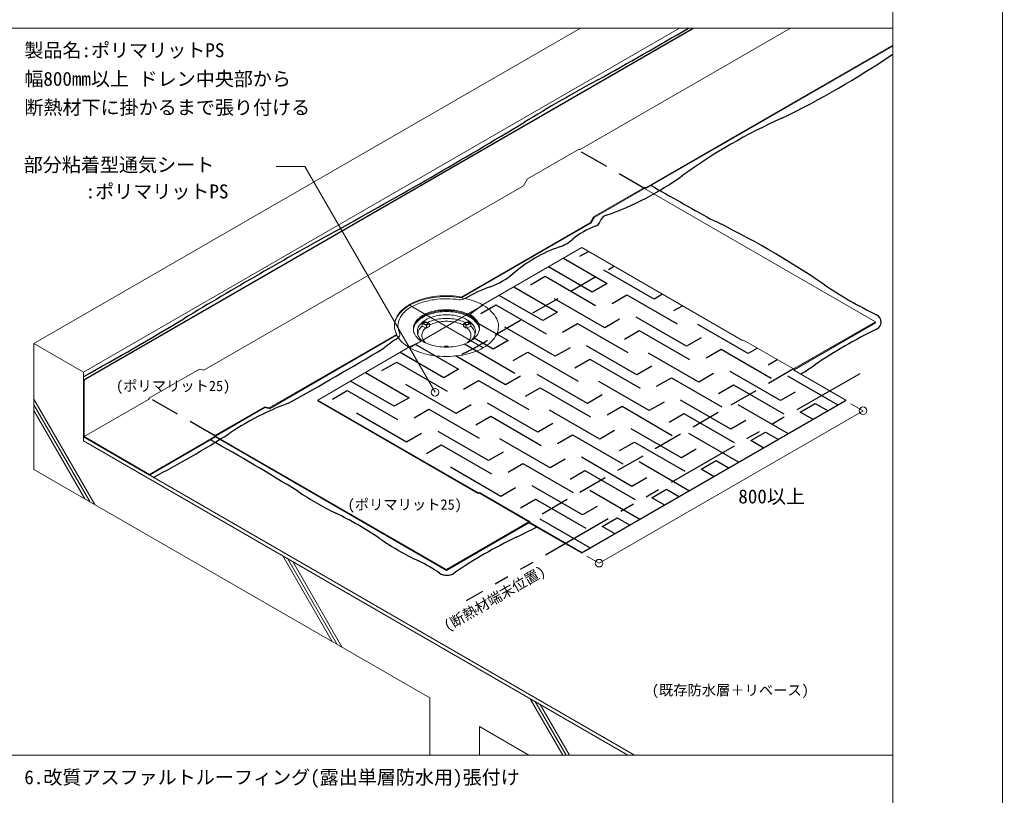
# Model space of a CAD drawing. Units: millimetres, scale not verified. Extents: x -2625 to 2625, y -3712 to 3713.
# Drawn here: x 46 to 2625, y -1260 to 776 of the extents above; entities that cross this region are included whole.
import ezdxf
from ezdxf.enums import TextEntityAlignment as Align

# ---------------------------------------------------------------- set-up
doc = ezdxf.new("R2010")
doc.units = ezdxf.units.MM
doc.header["$LTSCALE"] = 6
for name, pattern in [('USER1', [19.05, 12.7, -6.35]), ('USER2', [63.5, 31.75, -6.35, 6.35, -6.35, 6.35, -6.35]), ('USER3', [38.1, 25.4, -12.7])]:
    doc.linetypes.add(name, pattern=pattern)
for name, color, linetype, lineweight in [('0-0_0', 7, 'Continuous', 18), ('0-1_WAKU', 7, 'Continuous', 18), ('0-2_KUTAI', 3, 'Continuous', 18), ('0-3_MOJI', 7, 'Continuous', 18), ('0-4_bousui', 1, 'Continuous', 18), ('0-5_HATCH', 9, 'Continuous', 18), ('0-7_KANAMONO', 4, 'Continuous', 18), ('0-8_SUNPO', 7, 'Continuous', 18)]:
    doc.layers.add(name, color=color, linetype=linetype, lineweight=lineweight)
for name, color, linetype in [('0-6_bousui2', 7, 'USER1'), ('0-A_bousui3', 7, 'USER3'), ('0-B_bousui4', 7, 'Continuous')]:
    doc.layers.add(name, color=color, linetype=linetype)
doc.styles.add('ＭＳ ゴシック', font='')
doc.styles.get('ＭＳ ゴシック').set_extended_font_data('MS Gothic')

msp = doc.modelspace()

# ---------------------------------------------------------------- linework, layer by layer
at = {"layer": '0-0_0'}
for p, q in [((-2270, 754.275), (2337.5, 754.275)), ((1262.815, -84.792), (1069.748, 26.676)), ((1069.748, -84.792), (1262.815, 26.676))]:
    msp.add_line(p, q, dxfattribs=at)
msp.add_lwpolyline([(-2625, -3712.391), (2625, -3712.391), (2625, 3712.609), (-2625, 3712.609)], close=True, dxfattribs=at)
at = {"layer": '0-1_WAKU'}
msp.add_line((-2270, -1154.058), (2337.5, -1154.058), dxfattribs=at)
msp.add_lwpolyline([(-2270, 3037.609), (2337.5, 3037.609), (2337.5, -3187.391), (-2270, -3187.391)], close=True, dxfattribs=at)
at = {"layer": '0-2_KUTAI'}
for p, q in [((83.75, -74.058), (1518.465, 754.275)), ((213.654, -149.058), (1778.273, 754.275)), ((1252.884, -1079.058), (1252.884, -1154.058)), ((1252.884, -1079.058), (1382.788, -1154.058))]:
    msp.add_line(p, q, dxfattribs=at)
msp.add_lwpolyline([(1642.596, -1154.058), (213.654, -329.058), (213.654, -149.058), (83.75, -74.058), (83.75, -404.058), (1122.98, -1004.058), (1122.98, -1154.058)], dxfattribs=at)
at = {"layer": '0-3_MOJI'}
for p in [(719.339, 391.242), (1136.526, -201.442)]:
    msp.add_line(p, (794.339, 391.242), dxfattribs=at)
msp.add_circle((1136.526, -201.442), 10, dxfattribs=at)
at = {"layer": '0-4_bousui'}
for p, q in [((213.654, -169.058), (1812.914, 754.275)), ((2292.115, -16.558), (1685.897, 333.442)), ((1521.352, 177.942), (1262.815, 28.676)), ((1205.983, 46.364), (1205.983, 48.364)), ((1227.662, 2.503), (1262.815, 28.676)), ((1227.662, 2.503), (1227.662, 0.503)), ((2077.34, -140.558), (2292.115, -16.558)), ((2078.423, -142.433), (2292.115, -19.058)), ((2292.115, -19.058), (2292.115, -16.558)), ((1035.684, -51.959), (1035.684, -49.959)), ((1069.748, -82.792), (1101.617, -66.392)), ((1069.748, -82.792), (828.532, -222.058)), ((828.532, -222.058), (828.532, -224.058)), ((1521.352, -622.058), (2214.172, -222.058)), ((1521.352, -624.058), (2214.172, -224.058)), ((2214.172, -224.058), (2214.172, -222.058)), ((213.654, -319.058), (1659.916, -1154.058)), ((1166.282, -666.558), (560.064, -316.558)), ((1166.282, -669.058), (560.064, -319.058)), ((386.859, -419.058), (386.859, -417.058)), ((1166.282, -669.058), (1382.788, -544.058)), ((1521.352, -624.058), (1521.352, -622.058))]:
    msp.add_line(p, q, dxfattribs=at)
for points in [[(213.654, -169.058), (215.386, -170.058), (1816.378, 754.275)], [(215.386, -318.058), (384.694, -220.308), (386.859, -216.558), (518.25, -140.699), (530.08, -143.869), (1368.963, 340.46), (1379.355, 358.46), (1512.692, 435.442), (1517.022, 435.442), (2069.258, 754.275)], [(1205.983, 48.364), (1543.9, 243.46), (1552.56, 258.46), (1685.897, 335.442), (1690.227, 335.442), (2337.5, 709.145)], [(1205.983, 46.364), (1545.168, 242.192), (1553.828, 257.192), (1685.897, 333.442), (1688.062, 332.192), (2337.5, 707.145)], [(2214.172, -222.058), (2079.505, -144.308), (2077.34, -140.558), (1945.949, -64.699), (1942.992, -65.492), (1521.352, 177.942)], [(386.859, -417.058), (556.167, -319.308), (558.332, -315.558), (689.723, -239.699), (701.553, -242.869), (1035.684, -49.959)], [(386.859, -419.058), (560.064, -319.058), (560.064, -316.558), (689.968, -241.558), (701.798, -244.728), (1035.684, -51.959)], [(386.859, -419.058), (213.654, -319.058), (213.654, -169.058)], [(386.859, -417.058), (215.386, -318.058), (215.386, -170.058)], [(1521.352, -622.058), (1386.685, -544.308), (1384.52, -540.558), (1253.129, -464.699), (1250.171, -465.492), (828.532, -222.058)], [(1521.352, -624.058), (1382.788, -544.058), (1382.788, -541.558), (1252.884, -466.558), (1249.927, -467.351), (828.532, -224.058)], [(1166.282, -669.058), (1166.282, -666.558), (1382.788, -541.558)]]:
    msp.add_lwpolyline(points, dxfattribs=at)
for centre, radius, start, end in [((1166.47, -184.684), 236.445, 90.04574, 98.43673), ((1166.634, -177.392), 229.153, 81.42951, 90.08802), ((1121.447, -62.654), 104.947, 119.51297, 134.04524), ((1134.136, -81.544), 120.004, 108.9242, 124.48837), ((1146.23, -105.834), 154.733, 108.4431, 119.62249), ((1166.356, -175.521), 219.351, 98.51789, 108.9242), ((1161.26, -150.332), 201.701, 98.40443, 108.49452), ((1166.356, -175.521), 219.351, 89.59086, 98.51789), ((1166.356, -175.521), 219.351, 81.44427, 89.59086), ((1202.804, 66.745), 25.642, 261.44427, 299.66925), ((1171.134, -151.038), 202.424, 80.08664, 81.5775), ((1095.19, -35.813), 67.4, 133.86419, 154.82155), ((1104.518, -38.43), 67.697, 139.44545, 160.55455), ((1104.518, -38.43), 67.697, 124.48837, 139.44545), ((1137.774, -57.568), 66.73, 119.51297, 134.04524), ((1153.532, -85.024), 98.386, 108.4431, 119.62249), ((1153.532, -87.524), 98.386, 108.4431, 119.62249), ((1153.532, -90.024), 98.386, 108.4431, 119.62249), ((1163.089, -113.318), 128.251, 98.40443, 108.49452), ((1163.089, -115.818), 128.251, 98.40443, 108.49452), ((1163.089, -118.318), 128.251, 98.40443, 108.49452), ((1166.402, -135.161), 150.343, 90.04574, 98.43673), ((1166.402, -137.661), 150.343, 90.04574, 98.43673), ((1166.402, -140.161), 150.343, 90.04574, 98.43673), ((1166.506, -130.524), 145.706, 81.42951, 90.08802), ((1166.506, -133.024), 145.706, 81.42951, 90.08802), ((1166.506, -135.524), 145.706, 81.42951, 90.08802), ((1169.367, -113.767), 128.711, 71.52355, 81.5775), ((1169.367, -116.267), 128.711, 71.52355, 81.5775), ((1169.367, -118.767), 128.711, 71.52355, 81.5775), ((1178.946, -85.215), 98.595, 60.38937, 71.54503), ((1178.946, -87.715), 98.595, 60.38937, 71.54503), ((1178.946, -90.215), 98.595, 60.38937, 71.54503), ((1195.277, -54.917), 65.924, 45.86539, 60.5764), ((1195.277, -56.917), 65.924, 45.86539, 60.5764), ((1077.921, -27.32), 48.16, 155.22559, 179.68897), ((1071.633, -26.82), 32.822, 160.55455, 199.44545), ((1110.098, -35.101), 30.622, 155.22559, 179.68897), ((1110.098, -37.601), 30.622, 155.22559, 177.36636), ((1121.078, -40.501), 42.856, 133.86419, 154.82155), ((1121.078, -43.001), 42.856, 133.86419, 154.82155), ((1121.078, -45.501), 42.856, 133.86419, 154.82155), ((1137.774, -60.068), 66.73, 119.51297, 134.04524), ((1137.774, -62.568), 66.73, 119.51297, 134.04524), ((1195.277, -59.417), 65.924, 45.86539, 60.5764), ((1195.277, -61.917), 65.924, 45.86539, 60.5764), ((1211.613, -38.41), 42.701, 25.14004, 46.17422), ((1211.613, -40.41), 42.701, 25.14004, 46.17422), ((1211.613, -42.91), 42.701, 25.14004, 46.17422), ((1211.613, -45.41), 42.701, 25.14004, 46.17422), ((1222.57, -33.078), 30.517, 0.26843, 24.81701), ((1222.57, -35.078), 30.517, 2.16351, 24.81701), ((1222.57, -37.578), 30.517, 2.63341, 24.81701), ((1077.757, -26.833), 47.995, 180.26843, 204.81701), ((1094.989, -18.448), 67.156, 205.14004, 207.98363), ((1033.561, -50.731), 10.271, 307.97204, 10.55455), ((970.766, -62.431), 74.145, 10.55455, 19.44545), ((1109.993, -34.792), 30.517, 180.26843, 204.81701), ((1110.098, -40.101), 30.622, 155.22559, 177.36636), ((1120.95, -29.46), 42.701, 205.14004, 226.17422), ((1211.485, -27.368), 42.856, 313.86419, 334.82155), ((1222.57, -40.078), 30.517, 2.63341, 24.81701), ((1222.465, -32.769), 30.622, 335.22559, 359.68897), ((1137.287, -12.953), 65.924, 225.86539, 235.47327), ((1137.287, -10.953), 65.924, 237.24271, 240.5764), ((1153.617, 17.346), 98.595, 240.38937, 251.54503), ((1163.196, 45.898), 128.711, 251.52355, 261.5775), ((1169.474, 45.449), 128.251, 278.40443, 288.49452), ((1179.032, 17.154), 98.386, 288.4431, 299.62249), ((1194.79, -10.301), 66.73, 299.51297, 314.04524), ((1166.058, 62.654), 145.706, 261.42951, 270.08802), ((1166.162, 67.291), 150.343, 270.04574, 278.43673)]:
    msp.add_arc(centre, radius, start, end, dxfattribs=at)
at = {"layer": '0-5_HATCH'}
for p, q in [((243.307, -496.178), (83.75, -219.818)), ((230.316, -488.678), (83.75, -234.818)), ((217.326, -481.178), (83.75, -249.818)), ((866.845, -856.178), (736.941, -631.178)), ((879.835, -863.678), (749.931, -638.678)), ((892.826, -871.178), (762.922, -646.178)), ((1471.839, -1154.058), (1386.46, -1006.178)), ((1480.499, -1154.058), (1399.45, -1013.678)), ((1489.159, -1154.058), (1412.441, -1021.178))]:
    msp.add_line(p, q, dxfattribs=at)
at = {"layer": '0-6_bousui2'}
for p, q in [((1685.897, 333.442), (1510.96, 434.442)), ((1294.45, -50.56), (1605.79, 129.192)), ((2077.34, -140.558), (1382.788, -541.558)), ((560.064, -316.558), (386.859, -216.558))]:
    msp.add_line(p, q, dxfattribs=at)
at = {"layer": '0-6_bousui2', "linetype": 'USER2'}
msp.add_line((2250.897, -152.855), (1218.243, -749.058), dxfattribs=at)
at = {"layer": '0-6_bousui2'}
msp.add_arc((1025.716, 314.346), 453.182, 293.63033, 306.36967, dxfattribs=at)
at = {"layer": '0-7_KANAMONO'}
for p, q in [((1102.21, -21.422), (1102.21, -28.447)), ((1114.162, -26.689), (1102.21, -21.422)), ((1121.527, -21.118), (1109.576, -15.851)), ((1114.162, -26.689), (1121.527, -21.118)), ((1121.527, -21.118), (1121.527, -28.186)), ((1211.036, -21.118), (1222.988, -15.851)), ((1211.036, -21.118), (1211.036, -28.186)), ((1218.402, -26.689), (1211.036, -21.118)), ((1218.402, -26.689), (1230.353, -21.422)), ((1230.353, -21.422), (1230.353, -28.444)), ((1111.948, -32.479), (1102.21, -28.447)), ((1114.162, -33.757), (1111.948, -32.479)), ((1114.162, -26.689), (1114.162, -33.757)), ((1114.162, -33.757), (1121.527, -28.186)), ((1218.402, -33.757), (1211.036, -28.186)), ((1218.402, -26.689), (1218.402, -33.757)), ((1218.402, -33.757), (1220.615, -32.479)), ((1220.615, -32.479), (1230.353, -28.444)), ((1161.282, -80.487), (1171.282, -80.487)), ((1161.282, -80.487), (1161.282, -82.974)), ((1171.282, -80.487), (1171.282, -82.965))]:
    msp.add_line(p, q, dxfattribs=at)
for centre, radius, start, end in [((1121.447, -64.654), 104.947, 119.51297, 134.04524), ((1146.23, -107.834), 154.733, 108.4431, 119.62249), ((1161.26, -152.332), 201.701, 98.40443, 108.49452), ((1166.47, -186.684), 236.445, 90.04574, 98.43673), ((1166.634, -179.392), 229.153, 81.42951, 90.08802), ((1171.134, -153.038), 202.424, 71.52355, 81.5775), ((1186.199, -108.135), 155.061, 60.38937, 71.54503), ((1211.882, -63.63), 103.679, 45.86539, 60.5764), ((1095.19, -37.813), 67.4, 133.86419, 154.82155), ((1163.478, -111.079), 112.618, 98.40443, 108.49452), ((1166.387, -130.259), 132.017, 90.04574, 98.43673), ((1166.478, -126.187), 127.945, 81.42951, 90.08802), ((1168.991, -111.473), 113.022, 71.52355, 81.5775), ((1237.575, -37.669), 67.156, 25.14004, 46.17422), ((1077.921, -29.32), 48.16, 155.22559, 178.51538), ((1126.588, -47.138), 37.632, 133.86419, 154.82155), ((1141.249, -62.124), 58.596, 119.51297, 134.04524), ((1140.866, -64.874), 58.159, 122.5494, 131.65659), ((1108.693, -21.277), 1.728, 155.22559, 179.68897), ((1108.687, -21.26), 1.722, 180.26843, 204.81701), ((1109.313, -21.582), 2.419, 133.86419, 154.82155), ((1109.306, -20.959), 2.41, 205.14004, 226.17422), ((1110.255, -22.545), 3.766, 119.51297, 134.04524), ((1110.228, -20.027), 3.72, 225.86539, 240.5764), ((1111.145, -24.095), 5.553, 108.4431, 119.62249), ((1111.149, -18.43), 5.564, 240.38937, 251.54503), ((1111.684, -25.692), 7.238, 98.40443, 108.49452), ((1111.69, -16.819), 7.264, 251.52355, 261.5775), ((1111.871, -26.924), 8.485, 90.04574, 98.43673), ((1111.852, -15.873), 8.223, 261.42951, 270.08802), ((1111.877, -26.663), 8.223, 81.42951, 90.08802), ((1111.857, -15.612), 8.485, 270.04574, 278.43673), ((1155.086, -86.233), 86.394, 108.4431, 119.62249), ((1112.038, -25.717), 7.264, 71.52355, 81.5775), ((1112.044, -16.844), 7.238, 278.40443, 288.49452), ((1112.579, -24.106), 5.564, 60.38937, 71.54503), ((1112.584, -18.441), 5.553, 288.4431, 299.62249), ((1113.473, -19.991), 3.766, 299.51297, 314.04524), ((1113.501, -22.509), 3.72, 45.86539, 60.5764), ((1114.422, -21.577), 2.41, 25.14004, 46.17422), ((1114.415, -20.954), 2.419, 313.86419, 334.82155), ((1155.216, -94.791), 85.391, 108.4431, 117.13729), ((1115.041, -21.276), 1.722, 0.26843, 24.81701), ((1115.035, -21.259), 1.728, 335.22559, 359.68897), ((1156.837, -89.42), 72.877, 108.4431, 118.981), ((1163.511, -119.347), 111.311, 98.40443, 108.49452), ((1163.917, -110.378), 94.999, 98.40443, 108.49452), ((1166.386, -138.305), 130.485, 90.04574, 98.43673), ((1166.371, -126.558), 111.363, 90.04574, 98.43673), ((1166.447, -123.123), 107.929, 81.42951, 90.08802), ((1166.476, -134.28), 126.46, 81.42951, 90.08802), ((1168.567, -110.711), 95.34, 71.52355, 81.5775), ((1168.96, -119.737), 111.71, 71.52355, 81.5775), ((1175.663, -89.562), 73.032, 61.02944, 71.54503), ((1177.273, -94.957), 85.572, 62.86963, 71.54503), ((1177.403, -86.401), 86.577, 60.38937, 71.54503), ((1217.528, -21.259), 1.728, 180.31103, 204.77441), ((1217.523, -21.276), 1.722, 155.18299, 179.73157), ((1218.141, -21.577), 2.41, 133.82578, 154.85996), ((1218.148, -20.954), 2.419, 205.17845, 226.13581), ((1219.063, -22.509), 3.72, 119.4236, 134.13461), ((1219.09, -19.991), 3.766, 225.95476, 240.48703), ((1219.984, -24.106), 5.564, 108.45497, 119.61063), ((1219.98, -18.441), 5.553, 240.37751, 251.5569), ((1220.525, -25.717), 7.264, 98.4225, 108.47645), ((1220.519, -16.844), 7.238, 251.50548, 261.59557), ((1220.706, -15.612), 8.485, 261.56327, 269.95426), ((1220.687, -26.663), 8.223, 89.91198, 98.57049), ((1191.742, -61.552), 57.888, 45.86539, 60.5764), ((1220.692, -26.924), 8.485, 81.56327, 89.95426), ((1220.712, -15.873), 8.223, 269.91198, 278.57049), ((1220.879, -25.692), 7.238, 71.50548, 81.59557), ((1220.873, -16.819), 7.264, 278.4225, 288.47645), ((1191.697, -64.874), 58.159, 48.34341, 57.4506), ((1221.414, -18.43), 5.564, 288.45497, 299.61063), ((1221.419, -24.095), 5.553, 60.37751, 71.5569), ((1222.308, -22.545), 3.766, 45.95476, 60.48703), ((1222.336, -20.027), 3.72, 299.4236, 314.13461), ((1223.25, -21.582), 2.419, 25.17845, 46.13581), ((1223.258, -20.959), 2.41, 313.82578, 334.85996), ((1223.87, -21.277), 1.728, 0.31103, 24.77441), ((1223.876, -21.26), 1.722, 335.18299, 359.73157), ((1206.087, -47.057), 37.496, 25.14004, 46.17422), ((1254.807, -29.283), 47.995, 0.26843, 24.81701), ((1116.946, -42.396), 26.889, 155.22559, 179.68897), ((1116.855, -42.124), 26.797, 180.26843, 204.81701), ((1117.519, -51.462), 26.577, 155.22559, 175.29895), ((1127.049, -56.149), 37.195, 133.86419, 154.82155), ((1141.539, -70.961), 57.916, 132.77073, 134.04524), ((1124.665, -52.441), 22.683, 155.22559, 179.68897), ((1132.798, -56.441), 31.744, 133.86419, 154.82155), ((1145.165, -69.083), 49.429, 132.2226, 134.04524), ((1187.759, -68.6), 48.831, 45.86539, 47.70918), ((1199.86, -56.373), 31.63, 25.14004, 46.17422), ((1207.976, -52.424), 22.605, 0.26843, 24.81701), ((1191.447, -70.396), 57.216, 45.86539, 47.15721), ((1205.625, -56.069), 37.061, 25.14004, 46.17422), ((1215.135, -51.442), 26.486, 4.69361, 24.81701), ((1215.709, -42.375), 26.797, 0.26843, 24.81701), ((1215.617, -42.104), 26.889, 335.22559, 359.68897), ((1237.374, -20.303), 67.4, 313.86419, 334.82155), ((1254.642, -28.797), 48.16, 335.22559, 359.68897), ((1094.989, -20.448), 67.156, 207.98363, 226.17422), ((1120.681, 5.513), 103.679, 225.86539, 240.5764), ((1126.476, -37.442), 37.496, 205.14004, 226.17422), ((1140.821, -22.947), 57.888, 225.86539, 231.81881), ((1124.587, -52.212), 22.605, 180.26843, 204.81701), ((1132.703, -48.262), 31.63, 205.14004, 226.17422), ((1144.804, -36.035), 48.831, 225.86539, 227.18695), ((1187.398, -35.553), 49.429, 312.73014, 314.04524), ((1199.765, -48.194), 31.744, 313.86419, 334.82155), ((1191.315, -22.375), 58.596, 308.12786, 314.04524), ((1207.899, -52.195), 22.683, 335.22559, 359.68897), ((1205.975, -37.362), 37.632, 313.86419, 334.82155), ((1211.116, 6.537), 104.947, 299.51297, 314.04524), ((1146.364, 50.019), 155.061, 240.38937, 251.54503), ((1161.429, 94.922), 202.424, 251.52355, 261.5775), ((1164.673, -86.102), 3.766, 119.51297, 124.78081), ((1165.562, -87.652), 5.553, 108.4431, 119.62249), ((1166.101, -89.249), 7.238, 98.40443, 108.49452), ((1166.288, -90.481), 8.485, 90.04574, 98.43673), ((1166.294, -90.22), 8.223, 81.42951, 90.08802), ((1166.456, -89.274), 7.264, 71.52355, 81.5775), ((1166.996, -87.663), 5.564, 60.38937, 71.54503), ((1167.918, -86.066), 3.72, 55.42659, 60.5764), ((1171.303, 94.216), 201.701, 278.40443, 288.49452), ((1186.334, 49.717), 154.733, 288.4431, 299.62249), ((1165.93, 121.275), 229.153, 261.42951, 270.08802), ((1166.093, 128.568), 236.445, 270.04574, 278.43673)]:
    msp.add_arc(centre, radius, start, end, dxfattribs=at)
at = {"layer": '0-8_SUNPO'}
for p, q in [((2227.17, -231.562), (2259.55, -250.257)), ((2259.55, -250.257), (1566.73, -650.257)), ((1534.35, -631.562), (1566.73, -650.257))]:
    msp.add_line(p, q, dxfattribs=at)
for centre in [(2259.55, -250.257), (1566.73, -650.257)]:
    msp.add_circle(centre, 10, dxfattribs=at)
at = {"layer": '0-A_bousui3'}
for points in [[(1733.528, 55.442), (1711.445, 42.692), (1516.589, 155.192), (1538.673, 167.942)], [(1473.288, 150.192), (1588.036, 83.942), (1549.065, 61.442), (1434.317, 127.692)], [(1343.384, 75.192), (1458.132, 8.942), (1419.161, -13.558), (1304.413, 52.692)], [(1982.511, -85.808), (1958.262, -99.808), (1763.406, 12.692), (1785.49, 25.442)], [(1250.729, -21.314), (1328.228, -66.058), (1289.257, -88.558), (1239.505, -59.834)], [(1084.371, -75.267), (1198.325, -141.058), (1159.353, -163.558), (1044.605, -97.308)], [(1213.686, -74.927), (1360.704, -159.808), (1321.733, -182.308), (1147.835, -81.908)], [(2193.821, -235.808), (2010.223, -129.808), (2034.472, -115.808)], [(953.672, -149.808), (1068.421, -216.058), (1029.45, -238.558), (914.701, -172.308)], [(2063.917, -310.808), (1880.32, -204.808), (1919.291, -182.308), (2102.888, -288.308)], [(2128.869, -273.308), (2094.661, -253.558), (2133.632, -231.058), (2167.84, -250.808)], [(1934.013, -385.808), (1750.416, -279.808), (1789.387, -257.308), (1972.984, -363.308)], [(1998.965, -348.308), (1964.757, -328.558), (2003.728, -306.058), (2037.936, -325.808)], [(1804.109, -460.808), (1620.512, -354.808), (1659.483, -332.308), (1843.081, -438.308)], [(1869.061, -423.308), (1834.853, -403.558), (1873.824, -381.058), (1908.032, -400.808)], [(1674.206, -535.808), (1490.608, -429.808), (1529.579, -407.308), (1713.177, -513.308)], [(1739.157, -498.308), (1704.949, -478.558), (1743.921, -456.058), (1778.129, -475.808)], [(1544.302, -610.808), (1360.704, -504.808), (1399.676, -482.308), (1583.273, -588.308)], [(1609.254, -573.308), (1575.046, -553.558), (1614.017, -531.058), (1648.225, -550.808)]]:
    msp.add_lwpolyline(points, dxfattribs=at)
for points in [[(1386.685, 80.192), (1425.656, 102.692), (1620.512, -9.808), (1581.541, -32.308)], [(1601.026, 31.442), (1639.998, 53.942), (1834.853, -58.558), (1795.882, -81.058)], [(1256.781, 5.192), (1295.752, 27.692), (1490.608, -84.808), (1451.637, -107.308)], [(1471.123, -43.558), (1510.094, -21.058), (1704.949, -133.558), (1665.978, -156.058)], [(1633.502, -62.308), (1672.474, -39.808), (1867.329, -152.308), (1828.358, -174.808)], [(1341.219, -118.558), (1380.19, -96.058), (1575.046, -208.558), (1536.075, -231.058)], [(1847.844, -111.058), (1886.815, -88.558), (2081.671, -201.058), (2042.699, -223.558)], [(996.974, -144.808), (1035.945, -122.308), (1230.801, -234.808), (1191.829, -257.308)], [(1503.599, -137.308), (1542.57, -114.808), (1737.425, -227.308), (1698.454, -249.808)], [(1211.315, -193.558), (1250.286, -171.058), (1445.142, -283.558), (1406.171, -306.058)], [(1717.94, -186.058), (1756.911, -163.558), (1951.767, -276.058), (1912.796, -298.558)], [(867.07, -219.808), (906.041, -197.308), (1100.897, -309.808), (1061.926, -332.308)], [(1373.695, -212.308), (1412.666, -189.808), (1607.522, -302.308), (1568.55, -324.808)], [(1081.411, -268.558), (1120.382, -246.058), (1315.238, -358.558), (1276.267, -381.058)], [(1588.036, -261.058), (1627.007, -238.558), (1821.863, -351.058), (1782.892, -373.558)], [(1243.791, -287.308), (1282.762, -264.808), (1477.618, -377.308), (1438.647, -399.808)], [(1458.132, -336.058), (1497.103, -313.558), (1691.959, -426.058), (1652.988, -448.558)], [(1113.887, -362.308), (1152.858, -339.808), (1347.714, -452.308), (1308.743, -474.808)], [(1328.228, -411.058), (1367.2, -388.558), (1562.055, -501.058), (1523.084, -523.558)]]:
    msp.add_lwpolyline(points, close=True, dxfattribs=at)
at = {"layer": '0-B_bousui4'}
for centre, radius, start, end in [((-3127.785, 9116.989), 9707.28, 298.89746, 300.51583), ((998.503, 2668.679), 2392.571, 295.96856, 304.03144), ((4353.153, -4436.126), 5773.397, 118.89746, 121.10254), ((2650.106, -827.918), 1474.915, 114.17221, 125.82779), ((-6282.167, 13192.479), 14814.895, 298.89746, 301.10254), ((1325.664, 1006.591), 787.731, 289.28398, 305.82779), ((27711.016, 46320.176), 52824.994, 240.50576, 240.70007), ((1594.368, 238.605), 25.905, 109.28398, 160.71602), ((1617.305, 60.996), 183.302, 109.28398, 130.71602), ((1549.693, 254.236), 21.425, 289.28398, 340.71602), ((861.591, -1820.047), 2300.786, 55.70285, 64.29715), ((6677.644, -10286.637), 12003.487, 118.89746, 121.10254), ((1427.664, 281.348), 107.419, 289.28398, 310.71602), ((1588.846, -179.327), 380.639, 109.28398, 130.71602), ((1222.235, 246.656), 181.38, 289.28398, 310.71602), ((2751.7, 951.045), 1053.534, 235.70285, 244.29715), ((1405.283, -276.517), 372.892, 109.28398, 120.59455), ((2285.614, -17.288), 21.131, 295.70285, 64.29715), ((-3591.931, 6735.728), 7876.782, 298.89746, 301.10254), ((2835.11, -1158.913), 1245.854, 115.70285, 124.29715), ((1185.044, -298.992), 280.627, 121.15028, 130.71602), ((-6482.684, 12588.793), 14719.988, 299.43803, 300.56197), ((1165.299, 1289.2), 1717.509, 302.82695, 304.29715), ((220.888, -171.905), 13.274, 118.89746, 123.02143), ((947.123, -788.565), 591.063, 109.28398, 116.35191), ((1046.608, -989.399), 815.187, 116.35191, 123.64809), ((-827.71, 1924.885), 2649.93, 297.53014, 302.46986), ((-2074.869, -5046.642), 5399.336, 58.1231, 60.94898), ((1207.828, 170.762), 765.466, 235.70285, 244.29715), ((493.033, -1314.283), 882.651, 55.70285, 64.29715), ((462.833, 1258.958), 2043.468, 295.70285, 297.38273), ((1434.485, 65.982), 788.116, 235.70285, 244.29715), ((1891.88, -1710.005), 1251.515, 115.70285, 124.29715), ((907.795, -1028.26), 426.284, 55.70285, 64.29715), ((1167.335, -647.748), 34.314, 235.70285, 304.29715)]:
    msp.add_arc(centre, radius, start, end, dxfattribs=at)

# ---------------------------------------------------------------- texts
at = {"layer": '0-3_MOJI', "style": 'ＭＳ ゴシック'}
for s, height, p in [('製品名:ポリマリットPS', 36.66, (58.75, 666.775)), ('幅800mm以上 ドレン中央部から', 36.66, (58.75, 591.775)), ('断熱材下に掛かるまで張り付ける', 36.66, (58.75, 516.775)), ('部分粘着型通気シート', 36.66, (57.093, 366.242)), (':ポリマリットPS', 36.66, (219.53, 296.242)), ('(ポリマリット25)', 27.49, (299.343, -206.992)), ('(ポリマリット25)', 27.49, (907.078, -518.285)), ('(既存防水層＋リベース)', 27.49, (1705.063, -1005.473)), ('6.改質アスファルトルーフィング(露出単層防水用)張付け', 36.66, (58.75, -1241.558))]:
    msp.add_text(s, height=height, dxfattribs=at).set_placement(p, align=Align.BOTTOM_LEFT)
msp.add_text('(断熱材端末位置)', height=27.49, rotation=30, dxfattribs=at).set_placement((1173.666, -836.844), align=Align.BOTTOM_LEFT)
at = {"layer": '0-8_SUNPO', "style": 'ＭＳ ゴシック'}
msp.add_text('800以上', height=36.66, dxfattribs=at).set_placement((1932.237, -504.392), align=Align.BOTTOM_LEFT)

doc.saveas('drawing.dxf')
